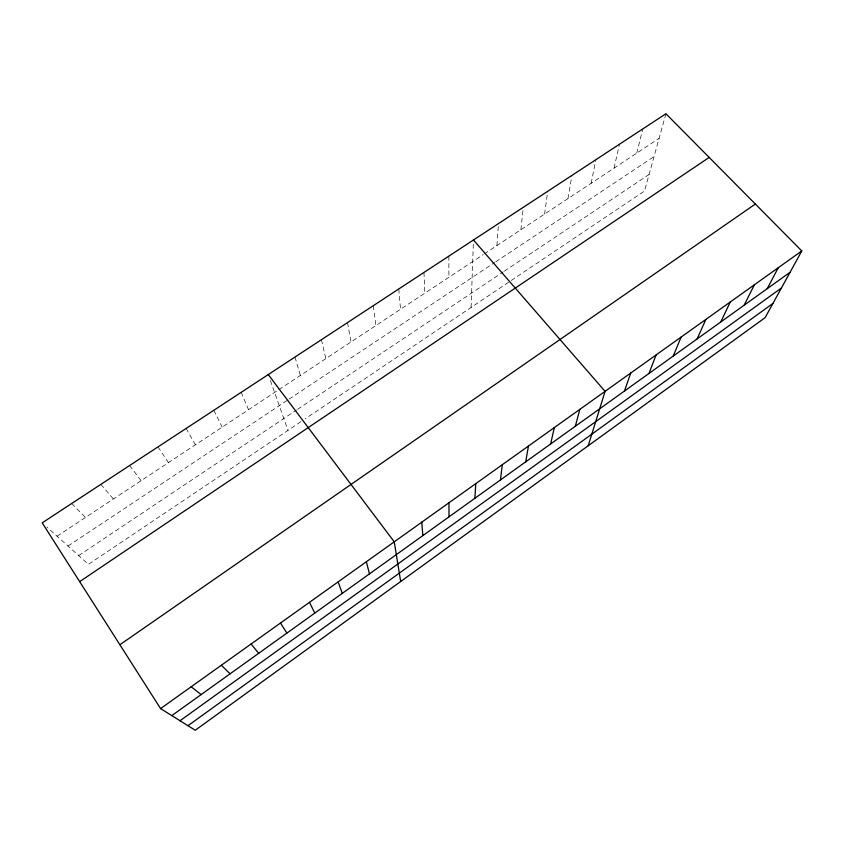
<?xml version="1.0" encoding="UTF-8"?>
<svg xmlns="http://www.w3.org/2000/svg" width="844" height="844" viewBox="0 0 844 844"><rect width="100%" height="100%" fill="white"/><g stroke="black" fill="none" stroke-linecap="round" stroke-linejoin="round"><path stroke-width="0.63" stroke-dasharray="4.22 3.17" d="M471.089 307.438L473.452 239.991M496.926 245.551L498.509 223.554M520.885 229.716L523.269 207.318M544.57 214.059L547.745 191.272M567.991 198.583L571.937 175.404M591.159 183.275L595.843 159.716M614.052 168.146L619.475 144.218M636.703 153.175L642.843 128.9M665.937 113.75L644.499 191.008L305.285 418.761M300.97 421.662L88.43 564.362L46.853 527.025M78.661 555.584L296.539 410.015M297.605 409.308L503.298 271.873M504.385 271.146L649.089 174.476M68.016 546.026L287.983 399.856M289.081 399.128L494.689 262.495M495.766 261.777L654.047 156.594M57.086 536.214L277.824 390.339M278.9 389.633L483.232 254.603M484.287 253.907L659.101 138.374M71.708 503.488L85.444 517.477M100.847 484.382L113.444 498.973M129.617 465.508L141.117 480.69M158.039 446.866L168.452 462.628M186.102 428.457L195.46 444.777M213.827 410.279L222.151 427.138M241.215 392.312L248.537 409.699M270.375 380.538L288.015 430.356M294.999 357.044L300.369 375.443M321.406 339.721L325.847 358.616M347.496 322.608L351.02 341.968M373.28 305.697L375.918 325.52M398.769 288.975L400.52 309.263M423.952 272.454L424.848 293.184M448.85 256.133L448.913 277.286"/><path stroke-width="1.27" d="M474.887 498.287L475.794 483.633M500.45 479.962L502.296 464.717M525.696 461.858L528.471 446.033M550.647 443.965L554.329 427.581M575.302 426.283L579.86 409.351M588.226 445.737L605.085 391.352L473.452 239.991M624.476 391.025L630.742 373.027M648.983 373.449L656.094 354.944M673.196 356.094L681.129 337.072M697.123 338.929L705.858 319.422M720.765 321.975L730.282 301.994M744.134 305.222L754.409 284.766M767.238 288.659L778.242 267.748M801.8 250.942L765.118 317.661L195.259 730.25L160.582 708.612L42.2 522.847L665.937 113.75L801.8 250.942L160.582 708.612M187.969 725.703L772.935 303.439M180.015 720.734L781.407 288.036M171.807 715.617L790.058 272.285M119.88 644.753L755.348 204.037M79.663 581.643L709.182 157.417M191.166 686.784L201.146 694.591M221.339 665.251L230.095 673.818M251.111 644.004L258.686 653.319M268.265 374.567L394.243 541.837L400.678 581.527M280.493 623.03L286.907 633.084M309.484 602.331L314.78 613.103M338.106 581.906L342.295 593.364M366.359 561.745L369.472 573.878M421.778 522.193L422.833 535.623M448.955 502.792L449.019 516.844"/></g></svg>
